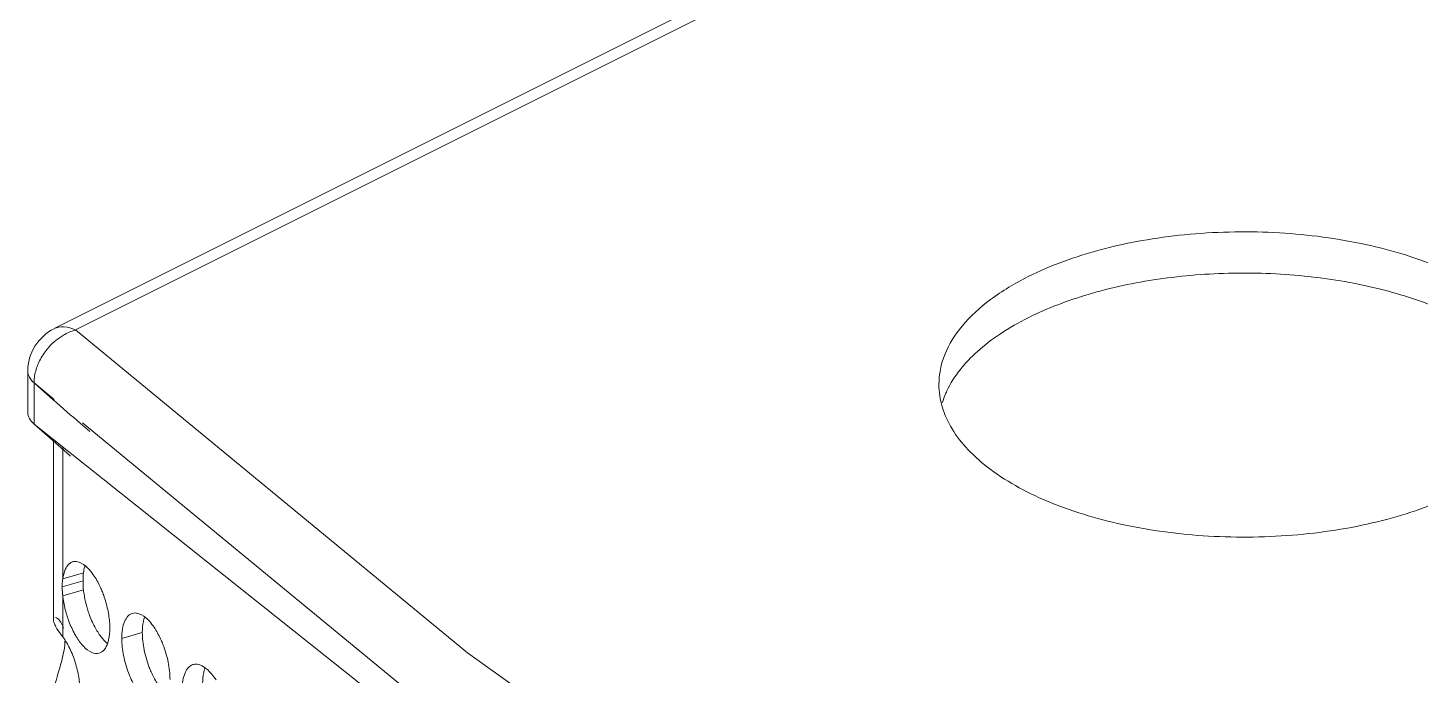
# Model space of a CAD drawing. Header units: millimetres. Extents: x 1177 to 4147, y 93 to 2194.
# Drawn here: x 2490.6 to 2552.1, y 1089.4 to 1117.9 of the extents above; entities that cross this region are included whole.
import ezdxf

# ---------------------------------------------------------------- set-up
doc = ezdxf.new("R2010")
doc.units = ezdxf.units.MM
doc.header["$LTSCALE"] = 0.1
doc.layers.get('0').update_dxf_attribs({"lineweight": 13})
doc.layers.add('标注', color=251, linetype='Continuous', lineweight=9)

# ---------------------------------------------------------------- blocks, each defined once
blk = doc.blocks.new('02')
for p, q in [((4611.182, 1310.534), (4328.843, 1169.365)), ((4612.524, 1310.449), (4330.189, 1169.281)), ((4327.185, 1166.681), (4327.185, 1164.083)), ((4327.576, 1165.941), (4327.576, 1163.343)), ((4327.576, 1165.941), (4328.221, 1165.374)), ((4327.576, 1165.941), (4328.851, 1164.892)), ((4328.221, 1165.374), (4328.79, 1164.875)), ((4327.576, 1163.343), (4328.425, 1162.597)), ((4330.507, 1163.381), (4331.093, 1162.874)), ((4328.425, 1162.597), (4329.281, 1161.849)), ((4328.801, 1155.187), (4328.801, 1162.369)), ((4329.281, 1161.849), (4329.871, 1161.334)), ((4329.392, 1153.595), (4329.392, 1161.892)), ((4328.801, 1151), (4328.801, 1153.158)), ((4329.392, 1149.932), (4329.392, 1152.519))]:
    blk.add_line(p, q)
for points in [[(4330.189, 1169.281), (4354.934, 1148.916), (4386.013, 1126.683), (4424.659, 1102.91)], [(4327.576, 1163.343), (4365.76, 1132.96), (4409.242, 1104.407)], [(4330.641, 1163.42), (4352.417, 1145.502), (4383.613, 1123.186), (4422.405, 1099.322)]]:
    blk.add_lwpolyline(points)
for centre, radius, start, end in [((4390.194, 1163.081), 5.538, 156.45481, 163.18206), ((4390.502, 1162.952), 5.872, 154.90567, 156.49677), ((4632.057, 1511.534), 460.59, 228.81971, 229.10278)]:
    blk.add_arc(centre, radius, start, end)
for points, knots in [([(4423.177, 1165.846), (4423.177, 1166.321), (4423.027, 1167.307), (4422.375, 1168.717), (4421.324, 1170.047), (4419.333, 1171.769), (4415.967, 1173.526), (4411.17, 1174.907), (4405.78, 1175.561), (4400.238, 1175.428), (4395.002, 1174.524), (4391.758, 1173.373), (4390.315, 1172.651)], [0, 0, 0, 0, 0.038301, 0.078936, 0.123707, 0.173661, 0.289903, 0.425612, 0.573776, 0.725202, 0.870157, 1, 1, 1, 1]), ([(4390.315, 1172.651), (4389.48, 1172.234), (4387.97, 1171.337), (4386.135, 1169.681), (4384.959, 1167.835), (4384.677, 1166.483), (4384.677, 1165.846)], [0, 0, 0, 0, 0.302467, 0.565524, 0.793419, 1, 1, 1, 1]), ([(4421.963, 1166.611), (4421.35, 1167.433), (4419.652, 1168.97), (4416.413, 1170.699), (4412.442, 1171.988), (4407.967, 1172.758), (4403.249, 1172.964), (4398.572, 1172.594), (4394.217, 1171.67), (4391.527, 1170.659), (4390.315, 1170.053)], [0, 0, 0, 0, 0.091429, 0.200482, 0.325482, 0.462021, 0.604187, 0.745387, 0.879215, 1, 1, 1, 1]), ([(4330.185, 1169.28), (4329.964, 1169.39), (4329.514, 1169.54), (4329.035, 1169.46), (4328.844, 1169.365)], [0, 0, 0, 0, 0.536095, 1, 1, 1, 1]), ([(4390.315, 1170.053), (4389.713, 1169.752), (4388.591, 1169.114), (4386.729, 1167.71), (4385.628, 1166.39), (4385.184, 1165.442)], [0, 0, 0, 0, 0.288458, 0.551259, 1, 1, 1, 1]), ([(4327.185, 1166.681), (4327.185, 1167.228), (4327.496, 1168.343), (4328.355, 1169.12), (4328.843, 1169.364)], [0, 0, 0, 0, 0.500085, 1, 1, 1, 1]), ([(4329.183, 1168.796), (4329.262, 1168.851), (4329.575, 1169.051), (4329.92, 1169.204), (4330.185, 1169.28)], [0, 0, 0, 0, 0.258093, 1, 1, 1, 1]), ([(4327.771, 1166.982), (4327.804, 1167.071), (4327.952, 1167.427), (4328.157, 1167.759), (4328.335, 1167.989)], [0, 0, 0, 0, 0.245771, 1, 1, 1, 1]), ([(4327.576, 1165.941), (4327.576, 1166.026), (4327.594, 1166.38), (4327.678, 1166.729), (4327.771, 1166.982)], [0, 0, 0, 0, 0.240238, 1, 1, 1, 1]), ([(4327.185, 1166.681), (4327.185, 1166.549), (4327.268, 1166.262), (4327.461, 1166.043), (4327.576, 1165.941)], [0, 0, 0, 0, 0.46273, 1, 1, 1, 1]), ([(4384.677, 1165.846), (4384.677, 1165.37), (4384.828, 1164.384), (4385.48, 1162.974), (4386.53, 1161.644), (4388.522, 1159.922), (4391.887, 1158.165), (4396.685, 1156.784), (4402.075, 1156.13), (4407.616, 1156.263), (4412.853, 1157.167), (4416.096, 1158.318), (4417.539, 1159.04)], [0, 0, 0, 0, 0.038301, 0.078936, 0.123707, 0.173661, 0.289903, 0.425612, 0.573776, 0.725202, 0.870157, 1, 1, 1, 1]), ([(4327.576, 1163.343), (4327.461, 1163.444), (4327.268, 1163.664), (4327.185, 1163.951), (4327.185, 1164.083)], [0, 0, 0, 0, 0.53727, 1, 1, 1, 1]), ([(4328.811, 1154.018), (4328.811, 1154.109), (4328.808, 1154.499), (4328.801, 1154.888), (4328.801, 1155.187)], [0, 0, 0, 0, 0.234141, 1, 1, 1, 1]), ([(4328.801, 1153.158), (4328.801, 1153.215), (4328.805, 1153.502), (4328.811, 1153.789), (4328.811, 1154.018)], [0, 0, 0, 0, 0.201606, 1, 1, 1, 1])]:
    blk.add_open_spline(points, degree=3, knots=knots)
blk.add_open_spline([(4328.335, 1167.989), (4328.575, 1168.297), (4328.863, 1168.573), (4329.183, 1168.796)], degree=3)
at = {"layer": '标注'}
for p, q in [((4330.695, 1153.967), (4329.392, 1153.595)), ((4330.668, 1153.453), (4329.351, 1153.094)), ((4330.695, 1152.891), (4329.392, 1152.519)), ((4334.408, 1150.21), (4333.112, 1149.833))]:
    blk.add_line(p, q, dxfattribs=at)
for centre, radius, start, end in [((4330.173, 1154.136), 0.55, 97.17345, 105.93657), ((4335.848, 1153.455), 5.18, 178.04956, 180.02075), ((4331.697, 1153.179), 2.342, 169.768, 173.68529), ((4336.345, 1153.454), 5.677, 180.00856, 181.86301), ((4336.687, 1153.466), 6.02, 181.87097, 185.483), ((4336.712, 1153.554), 6.053, 186.28928, 189.95604), ((4333.9, 1153.141), 4.55, 185.33393, 187.85879), ((4336.39, 1150.539), 1.95, 160.58924, 163.11534), ((4340.165, 1147.312), 1.918, 159.89333, 162.89143)]:
    blk.add_arc(centre, radius, start, end, dxfattribs=at)
for points, knots in [([(4329.805, 1154.547), (4329.689, 1154.448), (4329.497, 1154.136), (4329.419, 1153.792), (4329.392, 1153.595)], [0, 0, 0, 0, 0.434523, 1, 1, 1, 1]), ([(4330.022, 1154.666), (4329.963, 1154.649), (4329.887, 1154.611), (4329.821, 1154.56), (4329.805, 1154.547)], [0, 0, 0, 0, 0.740858, 1, 1, 1, 1]), ([(4331.316, 1153.85), (4331.223, 1153.984), (4331.035, 1154.222), (4330.662, 1154.559), (4330.309, 1154.708), (4330.104, 1154.683)], [0, 0, 0, 0, 0.320968, 0.5929, 1, 1, 1, 1]), ([(4330.695, 1153.967), (4330.692, 1153.94), (4330.68, 1153.828), (4330.674, 1153.716), (4330.671, 1153.631)], [0, 0, 0, 0, 0.242582, 1, 1, 1, 1]), ([(4330.808, 1154.446), (4330.795, 1154.41), (4330.744, 1154.253), (4330.712, 1154.092), (4330.695, 1153.967)], [0, 0, 0, 0, 0.232223, 1, 1, 1, 1]), ([(4331.858, 1152.841), (4331.82, 1152.934), (4331.665, 1153.283), (4331.477, 1153.619), (4331.316, 1153.85)], [0, 0, 0, 0, 0.263791, 1, 1, 1, 1]), ([(4329.369, 1153.436), (4329.366, 1153.409), (4329.355, 1153.295), (4329.351, 1153.181), (4329.351, 1153.094)], [0, 0, 0, 0, 0.240746, 1, 1, 1, 1]), ([(4329.351, 1153.094), (4329.351, 1153.063), (4329.353, 1152.938), (4329.36, 1152.813), (4329.369, 1152.718)], [0, 0, 0, 0, 0.242279, 1, 1, 1, 1]), ([(4332.225, 1151.65), (4332.161, 1151.957), (4332.048, 1152.358), (4331.898, 1152.746), (4331.858, 1152.841)], [0, 0, 0, 0, 0.752399, 1, 1, 1, 1]), ([(4329.392, 1152.519), (4329.403, 1152.42), (4329.459, 1152.012), (4329.554, 1151.61), (4329.644, 1151.312)], [0, 0, 0, 0, 0.243528, 1, 1, 1, 1]), ([(4330.75, 1152.507), (4330.762, 1152.439), (4330.815, 1152.161), (4330.885, 1151.887), (4330.947, 1151.684)], [0, 0, 0, 0, 0.247361, 1, 1, 1, 1]), ([(4328.954, 1150.561), (4328.91, 1150.641), (4328.841, 1150.781), (4328.801, 1150.936), (4328.801, 1151)], [0, 0, 0, 0, 0.58968, 1, 1, 1, 1]), ([(4328.932, 1151.145), (4328.974, 1151.14), (4329.073, 1151.09), (4329.281, 1150.885), (4329.389, 1150.649), (4329.441, 1150.471)], [0, 0, 0, 0, 0.148198, 0.361925, 1, 1, 1, 1]), ([(4329.644, 1151.312), (4329.675, 1151.212), (4329.801, 1150.827), (4329.962, 1150.452), (4330.104, 1150.186)], [0, 0, 0, 0, 0.257377, 1, 1, 1, 1]), ([(4330.947, 1151.684), (4330.977, 1151.584), (4331.104, 1151.199), (4331.264, 1150.824), (4331.406, 1150.558)], [0, 0, 0, 0, 0.257432, 1, 1, 1, 1]), ([(4332.357, 1150.482), (4332.357, 1150.575), (4332.344, 1150.967), (4332.287, 1151.357), (4332.225, 1151.65)], [0, 0, 0, 0, 0.236743, 1, 1, 1, 1]), ([(4333.779, 1151.413), (4333.673, 1151.382), (4333.461, 1151.238), (4333.26, 1150.874), (4333.136, 1150.392), (4333.112, 1150.029), (4333.112, 1149.833)], [0, 0, 0, 0, 0.181499, 0.401469, 0.674683, 1, 1, 1, 1]), ([(4334.048, 1151.429), (4334.025, 1151.433), (4333.935, 1151.441), (4333.843, 1151.431), (4333.779, 1151.413)], [0, 0, 0, 0, 0.259359, 1, 1, 1, 1]), ([(4335.213, 1150.439), (4335.049, 1150.694), (4334.734, 1151.11), (4334.263, 1151.398), (4334.048, 1151.429)], [0, 0, 0, 0, 0.582011, 1, 1, 1, 1]), ([(4334.524, 1151.105), (4334.505, 1151.04), (4334.431, 1150.747), (4334.408, 1150.444), (4334.408, 1150.21)], [0, 0, 0, 0, 0.225092, 1, 1, 1, 1]), ([(4329.392, 1149.932), (4329.347, 1149.989), (4329.191, 1150.191), (4329.044, 1150.401), (4328.954, 1150.561)], [0, 0, 0, 0, 0.283462, 1, 1, 1, 1]), ([(4330.104, 1150.186), (4330.148, 1150.104), (4330.32, 1149.803), (4330.523, 1149.52), (4330.696, 1149.336)], [0, 0, 0, 0, 0.271397, 1, 1, 1, 1]), ([(4331.406, 1150.558), (4331.522, 1150.342), (4331.761, 1149.959), (4332.068, 1149.623), (4332.228, 1149.496)], [0, 0, 0, 0, 0.545672, 1, 1, 1, 1]), ([(4332.225, 1149.539), (4332.248, 1149.607), (4332.331, 1149.914), (4332.357, 1150.235), (4332.357, 1150.482)], [0, 0, 0, 0, 0.223003, 1, 1, 1, 1]), ([(4334.408, 1150.21), (4334.408, 1149.844), (4334.499, 1149.087), (4334.709, 1148.357), (4334.851, 1147.994)], [0, 0, 0, 0, 0.484802, 1, 1, 1, 1]), ([(4335.709, 1149.458), (4335.674, 1149.547), (4335.532, 1149.885), (4335.36, 1150.211), (4335.213, 1150.439)], [0, 0, 0, 0, 0.260737, 1, 1, 1, 1]), ([(4330.479, 1146.483), (4330.479, 1146.782), (4330.418, 1147.403), (4330.199, 1148.316), (4329.861, 1149.177), (4329.56, 1149.702), (4329.392, 1149.932)], [0, 0, 0, 0, 0.24518, 0.507954, 0.766556, 1, 1, 1, 1]), ([(4329.532, 1149.712), (4329.531, 1149.65), (4329.518, 1149.39), (4329.479, 1149.132), (4329.441, 1148.938)], [0, 0, 0, 0, 0.238404, 1, 1, 1, 1]), ([(4330.696, 1149.336), (4330.844, 1149.18), (4331.132, 1148.924), (4331.537, 1148.858), (4331.69, 1148.902)], [0, 0, 0, 0, 0.574979, 1, 1, 1, 1]), ([(4331.69, 1148.902), (4331.811, 1148.937), (4332.057, 1149.119), (4332.175, 1149.388), (4332.225, 1149.539)], [0, 0, 0, 0, 0.441393, 1, 1, 1, 1]), ([(4333.112, 1149.833), (4333.112, 1149.468), (4333.203, 1148.716), (4333.511, 1147.638), (4333.976, 1146.687), (4334.388, 1146.149), (4334.616, 1145.951)], [0, 0, 0, 0, 0.25688, 0.530083, 0.787064, 1, 1, 1, 1]), ([(4336.157, 1147.243), (4336.157, 1147.61), (4336.065, 1148.366), (4335.852, 1149.095), (4335.709, 1149.458)], [0, 0, 0, 0, 0.484632, 1, 1, 1, 1]), ([(4329.441, 1148.938), (4329.339, 1148.419), (4329.098, 1147.688), (4328.856, 1146.746), (4328.801, 1146.301), (4328.801, 1146.095)], [0, 0, 0, 0, 0.543055, 0.787808, 1, 1, 1, 1]), ([(4334.851, 1147.994), (4334.885, 1147.905), (4335.026, 1147.567), (4335.197, 1147.241), (4335.343, 1147.013)], [0, 0, 0, 0, 0.260845, 1, 1, 1, 1]), ([(4337.599, 1148.18), (4337.493, 1148.148), (4337.279, 1148.004), (4337.075, 1147.639), (4336.95, 1147.157), (4336.925, 1146.794), (4336.925, 1146.598)], [0, 0, 0, 0, 0.183153, 0.403682, 0.676253, 1, 1, 1, 1]), ([(4337.876, 1148.199), (4337.853, 1148.202), (4337.76, 1148.21), (4337.665, 1148.2), (4337.599, 1148.18)], [0, 0, 0, 0, 0.259249, 1, 1, 1, 1]), ([(4339.059, 1147.215), (4338.893, 1147.468), (4338.571, 1147.885), (4338.094, 1148.169), (4337.876, 1148.199)], [0, 0, 0, 0, 0.580424, 1, 1, 1, 1]), ([(4338.332, 1147.877), (4338.312, 1147.812), (4338.238, 1147.519), (4338.214, 1147.215), (4338.214, 1146.982)], [0, 0, 0, 0, 0.225358, 1, 1, 1, 1])]:
    blk.add_open_spline(points, degree=3, knots=knots, dxfattribs=at)

msp = doc.modelspace()

# ---------------------------------------------------------------- block references
at = {"xscale": 0.7, "yscale": 0.7, "zscale": 0.7}
msp.add_blockref('02', (-538.391, 286.112), dxfattribs=at)

doc.saveas('drawing.dxf')
